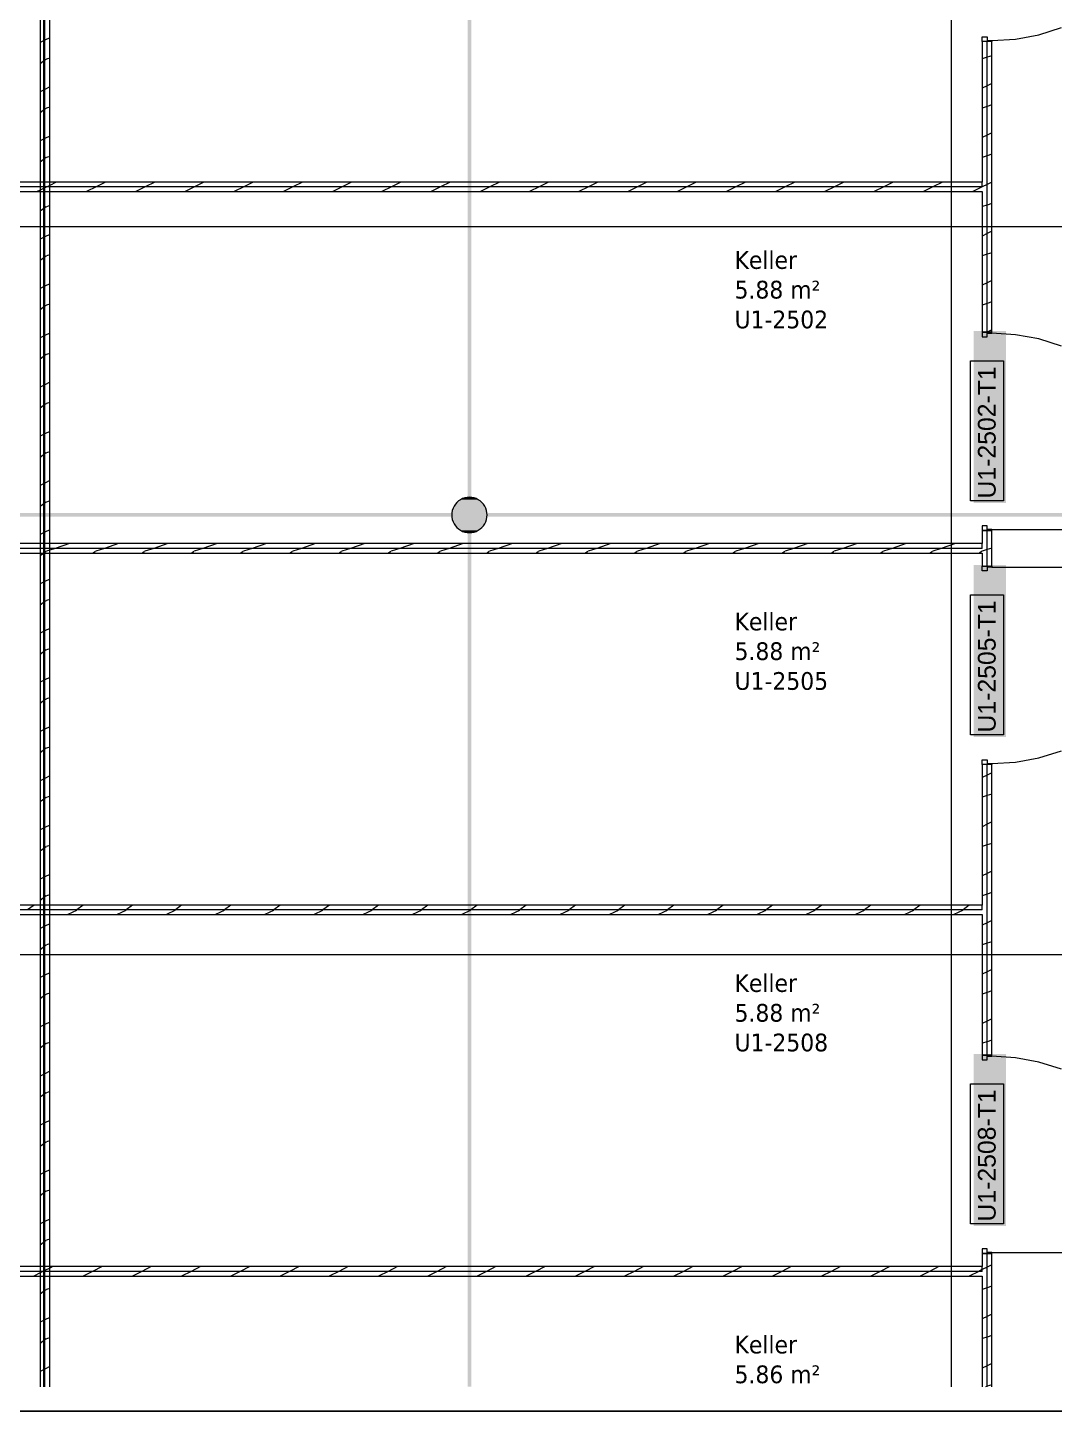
# Model space of a CAD drawing. Extents: x -1067 to 23308, y -6822 to 57810.
# Drawn here: x 19.3 to 106.2, y -174.5 to -57.4 of the extents above; entities that cross this region are included whole.
import ezdxf
from ezdxf.lldxf.tags import DXFTag

# ---------------------------------------------------------------- set-up
doc = ezdxf.new("R2010")
doc.units = 0
doc.layers.get('0').update_dxf_attribs({"lineweight": 13})
for name, color, linetype, lineweight in [('A-AREA-____-IDEN', 7, 'Continuous', 5), ('A-DOOR-____-IDEN', 7, 'Continuous', 5), ('A-DOOR-FRAM-MCUT', 7, 'Continuous', 9), ('A-DOOR-OPNG-OTLN', 7, 'Continuous', 9), ('A-WALL-____-MCUT', 7, 'Continuous', 35), ('A-WALL-____-PATT', 7, 'Continuous', 35), ('A-WALL-FNSH-MCUT', 7, 'Continuous', 35), ('S-GRID-____-OTLN', 7, 'Continuous', 5)]:
    doc.layers.add(name, color=color, linetype=linetype, lineweight=lineweight)
doc.layers.add('EL01_WAN_Leitung_Potentialausgleich', color=1, linetype='fein_strichliert', lineweight=13, true_color=0xff0000)
doc.styles.get("Standard").update_dxf_attribs({"font": 'arial.ttf'})
tags = doc.linetypes.add('_Rasterlinie_', pattern=[0.375, 0.2, -0.05, 0.075, -0.05]).pattern_tags.tags
tags[10:11] = [DXFTag(74, 4), DXFTag(75, 0), DXFTag(340, '0'), DXFTag(46, 1.0), DXFTag(50, 0.0), DXFTag(44, 0.0), DXFTag(45, 0.0)]
tags[8:9] = [DXFTag(74, 4), DXFTag(75, 0), DXFTag(340, '0'), DXFTag(46, 1.0), DXFTag(50, 0.0), DXFTag(44, 0.0), DXFTag(45, 0.0)]
tags[6:7] = [DXFTag(74, 4), DXFTag(75, 0), DXFTag(340, '0'), DXFTag(46, 1.0), DXFTag(50, 0.0), DXFTag(44, 0.0), DXFTag(45, 0.0)]
tags[4:5] = [DXFTag(74, 4), DXFTag(75, 0), DXFTag(340, '0'), DXFTag(46, 1.0), DXFTag(50, 0.0), DXFTag(44, 0.0), DXFTag(45, 0.0)]
tags = doc.linetypes.add('fein_strichliert', pattern=[4, 1, -2, 1]).pattern_tags.tags
tags[8:9] = [DXFTag(74, 4), DXFTag(75, 0), DXFTag(340, '0'), DXFTag(46, 0.0), DXFTag(50, 0.0), DXFTag(44, 0.0), DXFTag(45, 0.0)]
tags[6:7] = [DXFTag(74, 4), DXFTag(75, 0), DXFTag(340, '0'), DXFTag(46, 0.0), DXFTag(50, 0.0), DXFTag(44, 0.0), DXFTag(45, 0.0)]
tags[4:5] = [DXFTag(74, 4), DXFTag(75, 0), DXFTag(340, '0'), DXFTag(46, 0.0), DXFTag(50, 0.0), DXFTag(44, 0.0), DXFTag(45, 0.0)]

# ---------------------------------------------------------------- blocks, each defined once
blk = doc.blocks.new('Referenz-A0UJ2E68XE', base_point=(-1062.18, -175.86))
at = {"layer": 'A-DOOR-____-IDEN', "color": 0, "linetype": 'Continuous', "ltscale": 0.13}
for p, q in [((99.11, -97.43), (99.11, -85.59)), ((99.11, -85.59), (101.89, -85.59)), ((101.89, -85.59), (101.89, -97.43)), ((101.89, -97.43), (99.11, -97.43)), ((99.11, -117.23), (99.11, -105.39)), ((99.11, -105.39), (101.89, -105.39)), ((101.89, -105.39), (101.89, -117.23)), ((101.89, -117.23), (99.11, -117.23)), ((99.11, -158.61), (99.11, -146.77)), ((99.11, -146.77), (101.89, -146.77)), ((101.89, -146.77), (101.89, -158.61)), ((101.89, -158.61), (99.11, -158.61))]:
    blk.add_line(p, q, dxfattribs=at)
at = {"layer": 'A-DOOR-____-IDEN', "color": 7, "linetype": 'Continuous', "ltscale": 0.13, "true_color": 0xffffff}
for points in [[(99.36, -97.6), (102.11, -97.6), (99.36, -83.06)], [(102.11, -97.6), (99.36, -83.06), (102.11, -83.06)], [(99.36, -117.4), (102.11, -117.4), (99.36, -102.86)], [(102.11, -117.4), (99.36, -102.86), (102.11, -102.86)], [(99.36, -158.78), (102.11, -158.78), (99.36, -144.24)], [(102.11, -158.78), (99.36, -144.24), (102.11, -144.24)]]:
    blk.add_solid(points, dxfattribs=at)
at = {"layer": 'A-DOOR-FRAM-MCUT', "color": 0, "linetype": 'Continuous', "ltscale": 0.13}
for p, q in [((100.1, -58.17), (100.5, -58.17)), ((100.1, -58.57), (100.1, -58.17)), ((100.5, -58.17), (100.5, -58.47)), ((100.5, -58.47), (100.9, -58.47)), ((100.9, -58.47), (100.9, -58.57)), ((100.9, -58.57), (100.1, -58.57)), ((100.9, -83.15), (100.1, -83.15)), ((100.1, -83.15), (100.1, -83.55)), ((100.1, -83.55), (100.5, -83.55)), ((100.5, -83.55), (100.5, -83.25)), ((100.5, -83.25), (100.9, -83.25)), ((100.9, -83.25), (100.9, -83.15)), ((100.5, -99.55), (100.1, -99.55)), ((100.1, -99.55), (100.1, -99.95)), ((100.1, -99.95), (100.9, -99.95)), ((100.5, -99.85), (100.5, -99.55)), ((100.9, -99.85), (100.5, -99.85)), ((100.9, -99.95), (100.9, -99.85)), ((100.1, -102.95), (100.9, -102.95)), ((100.1, -103.35), (100.1, -102.95)), ((100.9, -102.95), (100.9, -103.05)), ((100.5, -103.35), (100.1, -103.35)), ((100.5, -103.05), (100.5, -103.35)), ((100.9, -103.05), (100.5, -103.05)), ((100.1, -119.35), (100.5, -119.35)), ((100.1, -119.75), (100.1, -119.35)), ((100.5, -119.35), (100.5, -119.65)), ((100.9, -119.75), (100.1, -119.75)), ((100.5, -119.65), (100.9, -119.65)), ((100.9, -119.65), (100.9, -119.75)), ((100.9, -144.33), (100.1, -144.33)), ((100.1, -144.33), (100.1, -144.73)), ((100.1, -144.73), (100.5, -144.73)), ((100.5, -144.73), (100.5, -144.43)), ((100.5, -144.43), (100.9, -144.43)), ((100.9, -144.43), (100.9, -144.33)), ((100.5, -160.73), (100.1, -160.73)), ((100.1, -160.73), (100.1, -161.13)), ((100.1, -161.13), (100.9, -161.13)), ((100.5, -161.03), (100.5, -160.73)), ((100.9, -161.03), (100.5, -161.03)), ((100.9, -161.13), (100.9, -161.03))]:
    blk.add_line(p, q, dxfattribs=at)
at = {"layer": 'A-DOOR-OPNG-OTLN', "color": 0, "linetype": 'Continuous', "ltscale": 0.13}
for p, q in [((100.9, -58.47), (102.9, -58.35)), ((102.9, -58.35), (104.88, -57.99)), ((104.88, -57.99), (106.79, -57.39)), ((102.9, -83.37), (100.9, -83.25)), ((104.88, -83.73), (102.9, -83.37)), ((106.79, -84.33), (104.88, -83.73)), ((100.9, -99.85), (117.5, -99.85)), ((100.9, -103.05), (117.5, -103.05)), ((102.9, -119.53), (104.88, -119.17)), ((104.88, -119.17), (106.79, -118.57)), ((100.9, -119.65), (102.9, -119.53)), ((102.9, -144.55), (100.9, -144.43)), ((104.88, -144.92), (102.9, -144.55)), ((106.79, -145.51), (104.88, -144.92)), ((100.9, -161.03), (117.5, -161.03))]:
    blk.add_line(p, q, dxfattribs=at)
at = {"layer": 'A-WALL-____-MCUT', "color": 0, "linetype": 'Continuous', "lineweight": 9, "ltscale": 0.13}
for p, q in [((20.8, -172.39), (20.8, -14.62)), ((100.5, -83.15), (100.5, -58.57)), ((100.1, -70.86), (-49.4, -70.86)), ((100.1, -70.86), (100.1, -70.46)), ((100.5, -102.95), (100.5, -99.95)), ((100.1, -101.45), (-54.3, -101.45)), ((100.1, -101.45), (100.1, -101.05)), ((100.5, -144.33), (100.5, -119.75)), ((100.1, -132.04), (-49.4, -132.04)), ((100.1, -132.04), (100.1, -131.64)), ((100.5, -172.39), (100.5, -161.13)), ((100.1, -162.63), (-54.7, -162.63)), ((100.1, -162.63), (100.1, -162.23))]:
    blk.add_line(p, q, dxfattribs=at)
at = {"layer": 'A-WALL-____-PATT', "color": 0, "linetype": 'Continuous', "lineweight": 9, "ltscale": 0.13}
for p, q in [((20.8, -58.44), (20.4, -58.64)), ((21.2, -58.24), (20.8, -58.44)), ((20.8, -60.14), (20.4, -60.44)), ((20.9, -60.07), (20.8, -60.14)), ((21.2, -59.96), (20.93, -60.05)), ((100.5, -59.9), (100.1, -60.04)), ((100.9, -59.77), (100.5, -59.9)), ((20.8, -62.61), (20.4, -62.81)), ((21.2, -62.41), (20.8, -62.61)), ((100.5, -62.32), (100.1, -62.52)), ((100.9, -62.12), (100.5, -62.32)), ((20.8, -64.3), (20.4, -64.6)), ((20.9, -64.23), (20.8, -64.3)), ((21.2, -64.12), (20.93, -64.21)), ((100.5, -64.07), (100.1, -64.2)), ((100.9, -63.93), (100.5, -64.07)), ((21.2, -66.57), (20.8, -66.77)), ((100.5, -66.49), (100.1, -66.69)), ((100.9, -66.29), (100.5, -66.49)), ((20.8, -66.77), (20.4, -66.97)), ((20.8, -68.47), (20.4, -68.77)), ((20.9, -68.39), (20.8, -68.47)), ((21.2, -68.29), (20.93, -68.38)), ((100.5, -68.23), (100.1, -68.37)), ((100.9, -68.1), (100.5, -68.23)), ((20.4, -71.14), (20.15, -71.26)), ((20.8, -70.94), (20.4, -71.14)), ((21.2, -70.74), (20.8, -70.94)), ((21.75, -70.46), (21.2, -70.74)), ((25.12, -70.86), (24.32, -71.26)), ((25.92, -70.46), (25.12, -70.86)), ((29.28, -70.86), (28.48, -71.26)), ((30.08, -70.46), (29.28, -70.86)), ((33.45, -70.86), (32.65, -71.26)), ((34.25, -70.46), (33.45, -70.86)), ((37.61, -70.86), (36.81, -71.26)), ((38.41, -70.46), (37.61, -70.86)), ((41.78, -70.86), (40.98, -71.26)), ((42.58, -70.46), (41.78, -70.86)), ((45.94, -70.86), (45.14, -71.26)), ((46.74, -70.46), (45.94, -70.86)), ((50.11, -70.86), (49.31, -71.26)), ((50.91, -70.46), (50.11, -70.86)), ((54.27, -70.86), (53.47, -71.26)), ((55.07, -70.46), (54.27, -70.86)), ((58.44, -70.86), (57.64, -71.26)), ((59.24, -70.46), (58.44, -70.86)), ((62.6, -70.86), (61.8, -71.26)), ((63.4, -70.46), (62.6, -70.86)), ((66.77, -70.86), (65.97, -71.26)), ((67.57, -70.46), (66.77, -70.86)), ((70.93, -70.86), (70.13, -71.26)), ((71.73, -70.46), (70.93, -70.86)), ((75.1, -70.86), (74.3, -71.26)), ((75.9, -70.46), (75.1, -70.86)), ((79.26, -70.86), (78.46, -71.26)), ((80.06, -70.46), (79.26, -70.86)), ((83.43, -70.86), (82.63, -71.26)), ((84.23, -70.46), (83.43, -70.86)), ((87.59, -70.86), (86.79, -71.26)), ((88.39, -70.46), (87.59, -70.86)), ((91.76, -70.86), (90.96, -71.26)), ((92.56, -70.46), (91.76, -70.86)), ((95.92, -70.86), (95.12, -71.26)), ((96.72, -70.46), (95.92, -70.86)), ((100.09, -70.86), (99.29, -71.26)), ((100.1, -70.85), (100.09, -70.86)), ((100.5, -70.65), (100.1, -70.85)), ((100.9, -70.45), (100.5, -70.65)), ((20.9, -72.56), (20.8, -72.63)), ((21.2, -72.45), (20.93, -72.54)), ((100.5, -72.4), (100.1, -72.53)), ((100.9, -72.26), (100.5, -72.4)), ((20.8, -72.63), (20.4, -72.93)), ((21.2, -74.9), (20.8, -75.1)), ((100.5, -74.82), (100.1, -75.02)), ((100.9, -74.62), (100.5, -74.82)), ((20.8, -75.1), (20.4, -75.3)), ((20.8, -76.8), (20.4, -77.1)), ((20.9, -76.72), (20.8, -76.8)), ((21.2, -76.62), (20.93, -76.71)), ((100.5, -76.56), (100.1, -76.7)), ((100.9, -76.43), (100.5, -76.56)), ((20.8, -79.27), (20.4, -79.47)), ((21.2, -79.07), (20.8, -79.27)), ((100.5, -78.98), (100.1, -79.18)), ((100.9, -78.78), (100.5, -78.98)), ((21.2, -80.78), (20.93, -80.87)), ((100.5, -80.73), (100.1, -80.86)), ((100.9, -80.59), (100.5, -80.73)), ((20.8, -80.96), (20.4, -81.26)), ((20.9, -80.89), (20.8, -80.96)), ((100.9, -82.95), (100.5, -83.15)), ((20.8, -83.43), (20.4, -83.63)), ((21.2, -83.23), (20.8, -83.43)), ((100.5, -83.15), (100.49, -83.15)), ((20.8, -85.13), (20.4, -85.43)), ((20.9, -85.05), (20.8, -85.13)), ((21.2, -84.95), (20.93, -85.04)), ((20.8, -87.6), (20.4, -87.8)), ((21.2, -87.4), (20.8, -87.6)), ((20.8, -89.29), (20.4, -89.59)), ((20.9, -89.22), (20.8, -89.29)), ((21.2, -89.11), (20.93, -89.2)), ((20.8, -91.76), (20.4, -91.96)), ((21.2, -91.56), (20.8, -91.76)), ((20.8, -93.46), (20.4, -93.76)), ((20.9, -93.38), (20.8, -93.46)), ((21.2, -93.28), (20.93, -93.37)), ((20.8, -95.92), (20.4, -96.12)), ((21.2, -95.72), (20.8, -95.92)), ((20.8, -97.62), (20.4, -97.92)), ((20.9, -97.55), (20.8, -97.62)), ((21.2, -97.44), (20.93, -97.53)), ((20.8, -100.09), (20.4, -100.29)), ((21.2, -99.89), (20.8, -100.09)), ((100.21, -99.95), (100.1, -100.01)), ((20.8, -101.79), (20.4, -102.09)), ((20.9, -101.71), (20.8, -101.79)), ((21.2, -101.61), (20.93, -101.7)), ((21.67, -101.45), (21.2, -101.61)), ((22.87, -101.05), (21.67, -101.45)), ((25.07, -101.71), (24.88, -101.85)), ((25.83, -101.45), (25.1, -101.7)), ((27.03, -101.05), (25.83, -101.45)), ((29.23, -101.71), (29.05, -101.85)), ((30, -101.45), (29.26, -101.7)), ((31.2, -101.05), (30, -101.45)), ((33.4, -101.71), (33.21, -101.85)), ((34.16, -101.45), (33.43, -101.7)), ((35.36, -101.05), (34.16, -101.45)), ((37.56, -101.71), (37.38, -101.85)), ((38.33, -101.45), (37.59, -101.7)), ((39.53, -101.05), (38.33, -101.45)), ((41.73, -101.71), (41.54, -101.85)), ((42.49, -101.45), (41.76, -101.7)), ((43.69, -101.05), (42.49, -101.45)), ((45.89, -101.71), (45.71, -101.85)), ((46.66, -101.45), (45.92, -101.7)), ((47.86, -101.05), (46.66, -101.45)), ((50.06, -101.71), (49.87, -101.85)), ((50.82, -101.45), (50.09, -101.7)), ((52.02, -101.05), (50.82, -101.45)), ((54.22, -101.71), (54.04, -101.85)), ((54.99, -101.45), (54.25, -101.7)), ((56.19, -101.05), (54.99, -101.45)), ((58.39, -101.71), (58.2, -101.85)), ((59.15, -101.45), (58.42, -101.7)), ((60.35, -101.05), (59.15, -101.45)), ((62.55, -101.71), (62.37, -101.85)), ((63.32, -101.45), (62.58, -101.7)), ((64.52, -101.05), (63.32, -101.45)), ((66.72, -101.71), (66.53, -101.85)), ((67.48, -101.45), (66.75, -101.7)), ((68.68, -101.05), (67.48, -101.45)), ((70.89, -101.71), (70.7, -101.85)), ((71.65, -101.45), (70.92, -101.7)), ((72.85, -101.05), (71.65, -101.45)), ((75.05, -101.71), (74.86, -101.85)), ((75.81, -101.45), (75.08, -101.7)), ((77.01, -101.05), (75.81, -101.45)), ((79.22, -101.71), (79.03, -101.85)), ((79.98, -101.45), (79.25, -101.69)), ((81.18, -101.05), (79.98, -101.45)), ((83.38, -101.71), (83.19, -101.85)), ((84.14, -101.45), (83.41, -101.69)), ((85.34, -101.05), (84.14, -101.45)), ((87.55, -101.71), (87.36, -101.85)), ((88.3, -101.45), (87.58, -101.69)), ((89.5, -101.05), (88.3, -101.45)), ((91.71, -101.71), (91.52, -101.85)), ((92.47, -101.45), (91.74, -101.69)), ((93.67, -101.05), (92.47, -101.45)), ((95.88, -101.71), (95.69, -101.85)), ((96.63, -101.45), (95.91, -101.69)), ((97.83, -101.05), (96.63, -101.45)), ((100.04, -101.71), (99.85, -101.85)), ((100.1, -101.68), (100.07, -101.69)), ((100.5, -101.55), (100.1, -101.68)), ((100.9, -101.42), (100.5, -101.55)), ((21.2, -104.05), (20.8, -104.25)), ((20.8, -104.25), (20.4, -104.45)), ((20.8, -105.95), (20.4, -106.25)), ((20.9, -105.88), (20.8, -105.95)), ((21.2, -105.77), (20.93, -105.86)), ((20.8, -108.42), (20.4, -108.62)), ((21.2, -108.22), (20.8, -108.42)), ((20.9, -110.04), (20.8, -110.12)), ((21.2, -109.94), (20.93, -110.03)), ((20.8, -110.12), (20.4, -110.42)), ((21.2, -112.38), (20.8, -112.58)), ((20.8, -112.58), (20.4, -112.78)), ((20.8, -114.28), (20.4, -114.58)), ((20.9, -114.21), (20.8, -114.28)), ((21.2, -114.1), (20.93, -114.19)), ((20.8, -116.75), (20.4, -116.95)), ((21.2, -116.55), (20.8, -116.75)), ((20.8, -118.45), (20.4, -118.75)), ((20.9, -118.37), (20.8, -118.45)), ((21.2, -118.27), (20.93, -118.36)), ((100.9, -120.43), (100.5, -120.63)), ((20.8, -120.91), (20.4, -121.11)), ((21.2, -120.71), (20.8, -120.91)), ((100.5, -120.63), (100.1, -120.83)), ((20.8, -122.61), (20.4, -122.91)), ((20.9, -122.54), (20.8, -122.61)), ((21.2, -122.43), (20.93, -122.52)), ((100.5, -122.37), (100.1, -122.51)), ((100.9, -122.24), (100.5, -122.37)), ((20.8, -125.08), (20.4, -125.28)), ((21.2, -124.88), (20.8, -125.08)), ((100.5, -124.8), (100.1, -125)), ((100.9, -124.6), (100.5, -124.8)), ((100.9, -126.41), (100.5, -126.54)), ((20.8, -126.78), (20.4, -127.08)), ((20.9, -126.7), (20.8, -126.78)), ((21.2, -126.6), (20.94, -126.68)), ((100.5, -126.54), (100.1, -126.67)), ((100.9, -128.76), (100.5, -128.96)), ((20.8, -129.24), (20.4, -129.44)), ((21.2, -129.04), (20.8, -129.24)), ((100.5, -128.96), (100.1, -129.16)), ((20.8, -130.94), (20.4, -131.24)), ((20.91, -130.86), (20.8, -130.94)), ((21.2, -130.76), (20.94, -130.85)), ((100.5, -130.7), (100.1, -130.84)), ((100.9, -130.57), (100.5, -130.7)), ((19.87, -131.64), (19.33, -132.04)), ((23.46, -132.08), (22.74, -132.44)), ((23.5, -132.04), (23.4, -132.11)), ((24.03, -131.64), (23.5, -132.04)), ((27.63, -132.08), (26.9, -132.44)), ((27.66, -132.04), (27.57, -132.11)), ((28.2, -131.64), (27.66, -132.04)), ((31.79, -132.08), (31.07, -132.44)), ((31.83, -132.04), (31.74, -132.11)), ((32.36, -131.64), (31.83, -132.04)), ((35.96, -132.08), (35.23, -132.44)), ((35.99, -132.04), (35.9, -132.11)), ((36.53, -131.64), (35.99, -132.04)), ((40.12, -132.08), (39.4, -132.44)), ((40.16, -132.04), (40.07, -132.11)), ((40.69, -131.64), (40.16, -132.04)), ((44.29, -132.08), (43.56, -132.44)), ((44.32, -132.04), (44.23, -132.11)), ((44.86, -131.64), (44.32, -132.04)), ((48.45, -132.08), (47.73, -132.44)), ((48.49, -132.04), (48.4, -132.11)), ((49.02, -131.64), (48.49, -132.04)), ((52.62, -132.08), (51.89, -132.44)), ((52.65, -132.04), (52.56, -132.11)), ((53.19, -131.64), (52.65, -132.04)), ((56.78, -132.08), (56.06, -132.44)), ((56.82, -132.04), (56.73, -132.11)), ((57.35, -131.64), (56.82, -132.04)), ((60.95, -132.08), (60.22, -132.44)), ((60.98, -132.04), (60.89, -132.11)), ((61.52, -131.64), (60.98, -132.04)), ((65.11, -132.08), (64.39, -132.44)), ((65.15, -132.04), (65.06, -132.11)), ((65.68, -131.64), (65.15, -132.04)), ((69.28, -132.08), (68.55, -132.44)), ((69.31, -132.04), (69.22, -132.11)), ((69.85, -131.64), (69.31, -132.04)), ((73.44, -132.08), (72.71, -132.44)), ((73.48, -132.04), (73.39, -132.11)), ((74.01, -131.64), (73.48, -132.04)), ((77.61, -132.08), (76.88, -132.44)), ((77.64, -132.04), (77.55, -132.11)), ((78.18, -131.64), (77.64, -132.04)), ((81.77, -132.08), (81.04, -132.44)), ((81.81, -132.04), (81.72, -132.11)), ((82.34, -131.64), (81.81, -132.04)), ((85.94, -132.08), (85.21, -132.44)), ((85.97, -132.04), (85.88, -132.11)), ((86.51, -131.64), (85.97, -132.04)), ((90.1, -132.08), (89.37, -132.44)), ((90.14, -132.04), (90.05, -132.11)), ((90.67, -131.64), (90.14, -132.04)), ((94.27, -132.08), (93.54, -132.44)), ((94.3, -132.04), (94.21, -132.11)), ((94.84, -131.64), (94.3, -132.04)), ((98.43, -132.08), (97.7, -132.44)), ((98.47, -132.04), (98.38, -132.11)), ((99, -131.64), (98.47, -132.04)), ((20.8, -133.41), (20.4, -133.61)), ((21.2, -133.21), (20.8, -133.41)), ((100.5, -133.13), (100.1, -133.33)), ((100.9, -132.93), (100.5, -133.13)), ((20.8, -135.11), (20.4, -135.41)), ((20.91, -135.03), (20.8, -135.11)), ((21.2, -134.92), (20.94, -135.01)), ((100.5, -134.87), (100.1, -135)), ((100.9, -134.73), (100.5, -134.87)), ((20.8, -137.57), (20.4, -137.77)), ((21.2, -137.37), (20.8, -137.57)), ((100.5, -137.29), (100.1, -137.49)), ((100.9, -137.09), (100.5, -137.29)), ((20.8, -139.27), (20.4, -139.57)), ((20.91, -139.19), (20.8, -139.27)), ((21.2, -139.09), (20.94, -139.18)), ((100.5, -139.03), (100.1, -139.17)), ((100.9, -138.9), (100.5, -139.03)), ((21.2, -141.54), (20.8, -141.74)), ((100.5, -141.46), (100.1, -141.66)), ((100.9, -141.26), (100.5, -141.46)), ((20.8, -141.74), (20.4, -141.94)), ((20.8, -143.44), (20.4, -143.74)), ((20.91, -143.36), (20.8, -143.44)), ((21.2, -143.25), (20.94, -143.34)), ((100.5, -143.2), (100.1, -143.33)), ((100.9, -143.06), (100.5, -143.2)), ((20.8, -145.9), (20.4, -146.1)), ((21.2, -145.7), (20.8, -145.9)), ((21.2, -147.42), (20.94, -147.51)), ((20.8, -147.6), (20.4, -147.9)), ((20.91, -147.52), (20.8, -147.6)), ((20.8, -150.07), (20.4, -150.27)), ((21.2, -149.87), (20.8, -150.07)), ((20.8, -151.77), (20.4, -152.07)), ((20.91, -151.69), (20.8, -151.77)), ((21.2, -151.58), (20.94, -151.67)), ((20.8, -154.23), (20.4, -154.43)), ((21.2, -154.03), (20.8, -154.23)), ((20.8, -155.93), (20.4, -156.23)), ((20.91, -155.85), (20.8, -155.93)), ((21.2, -155.75), (20.94, -155.84)), ((20.8, -158.4), (20.4, -158.6)), ((21.2, -158.2), (20.8, -158.4)), ((20.8, -160.1), (20.4, -160.4)), ((20.91, -160.02), (20.8, -160.1)), ((21.2, -159.91), (20.94, -160)), ((20.8, -162.56), (20.4, -162.76)), ((21.2, -162.36), (20.8, -162.56)), ((21.46, -162.23), (21.2, -162.36)), ((24.83, -162.63), (24.03, -163.03)), ((25.63, -162.23), (24.83, -162.63)), ((28.99, -162.63), (28.19, -163.03)), ((29.79, -162.23), (28.99, -162.63)), ((33.16, -162.63), (32.36, -163.03)), ((33.96, -162.23), (33.16, -162.63)), ((37.32, -162.63), (36.52, -163.03)), ((38.12, -162.23), (37.32, -162.63)), ((41.49, -162.63), (40.69, -163.03)), ((42.29, -162.23), (41.49, -162.63)), ((45.65, -162.63), (44.85, -163.03)), ((46.45, -162.23), (45.65, -162.63)), ((49.82, -162.63), (49.02, -163.03)), ((50.62, -162.23), (49.82, -162.63)), ((53.98, -162.63), (53.18, -163.03)), ((54.78, -162.23), (53.98, -162.63)), ((58.15, -162.63), (57.35, -163.03)), ((58.95, -162.23), (58.15, -162.63)), ((62.31, -162.63), (61.51, -163.03)), ((63.11, -162.23), (62.31, -162.63)), ((66.48, -162.63), (65.68, -163.03)), ((67.28, -162.23), (66.48, -162.63)), ((70.64, -162.63), (69.84, -163.03)), ((71.44, -162.23), (70.64, -162.63)), ((74.81, -162.63), (74.01, -163.03)), ((75.61, -162.23), (74.81, -162.63)), ((78.97, -162.63), (78.17, -163.03)), ((79.77, -162.23), (78.97, -162.63)), ((83.14, -162.63), (82.34, -163.03)), ((83.94, -162.23), (83.14, -162.63)), ((87.3, -162.63), (86.5, -163.03)), ((88.1, -162.23), (87.3, -162.63)), ((91.47, -162.63), (90.67, -163.03)), ((92.27, -162.23), (91.47, -162.63)), ((95.63, -162.63), (94.83, -163.03)), ((96.43, -162.23), (95.63, -162.63)), ((99.8, -162.63), (99, -163.03)), ((100.1, -162.48), (99.8, -162.63)), ((100.5, -162.28), (100.1, -162.48)), ((100.9, -162.08), (100.5, -162.28)), ((20.4, -162.76), (19.86, -163.03)), ((100.9, -163.89), (100.5, -164.02)), ((20.8, -164.26), (20.4, -164.56)), ((20.91, -164.18), (20.8, -164.26)), ((21.2, -164.08), (20.94, -164.17)), ((100.5, -164.02), (100.1, -164.15)), ((100.9, -166.24), (100.5, -166.44)), ((20.8, -166.73), (20.4, -166.93)), ((21.2, -166.53), (20.8, -166.73)), ((100.5, -166.44), (100.1, -166.64)), ((20.8, -168.43), (20.4, -168.73)), ((20.91, -168.35), (20.8, -168.43)), ((21.2, -168.24), (20.94, -168.33)), ((100.5, -168.19), (100.1, -168.32)), ((100.9, -168.05), (100.5, -168.19)), ((20.8, -170.89), (20.4, -171.09)), ((21.2, -170.69), (20.8, -170.89)), ((100.5, -170.61), (100.1, -170.81)), ((100.9, -170.41), (100.5, -170.61)), ((100.5, -172.35), (100.38, -172.39)), ((100.9, -172.22), (100.5, -172.35))]:
    blk.add_line(p, q, dxfattribs=at)
at = {"layer": 'A-WALL-FNSH-MCUT', "color": 0, "linetype": 'Continuous', "lineweight": 9, "ltscale": 0.13}
for p, q in [((20.4, -14.62), (20.4, -172.39)), ((21.2, -172.39), (21.2, -14.62)), ((100.1, -58.57), (100.1, -70.46)), ((100.9, -58.57), (100.1, -58.57)), ((100.9, -83.15), (100.9, -58.57)), ((100.1, -70.46), (-49.4, -70.46)), ((-49.4, -71.26), (100.1, -71.26)), ((100.1, -71.26), (100.1, -83.15)), ((100.1, -83.15), (100.9, -83.15)), ((100.1, -99.95), (100.1, -101.05)), ((100.9, -99.95), (100.1, -99.95)), ((100.9, -102.95), (100.9, -99.95)), ((100.1, -101.05), (-54.3, -101.05)), ((-54.3, -101.85), (100.1, -101.85)), ((100.1, -101.85), (100.1, -102.95)), ((100.1, -102.95), (100.9, -102.95)), ((100.1, -119.75), (100.1, -131.64)), ((100.9, -119.75), (100.1, -119.75)), ((100.9, -144.33), (100.9, -119.75)), ((100.1, -131.64), (-49.4, -131.64)), ((-49.4, -132.44), (100.1, -132.44)), ((100.1, -132.44), (100.1, -144.33)), ((100.1, -144.33), (100.9, -144.33)), ((100.1, -161.13), (100.1, -162.23)), ((100.9, -161.13), (100.1, -161.13)), ((100.9, -172.39), (100.9, -161.13)), ((100.1, -162.23), (-54.3, -162.23)), ((-44.3, -163.03), (100.1, -163.03)), ((100.1, -163.03), (100.1, -172.39))]:
    blk.add_line(p, q, dxfattribs=at)
at = {"layer": 'S-GRID-____-OTLN', "color": 0, "linetype": '_Rasterlinie_', "ltscale": 0.13}
for p, q in [((20.7, -172.39), (20.7, 546.38)), ((97.5, -172.39), (97.5, 546.38)), ((-115.53, -74.22), (198.84, -74.22)), ((-117.1, -135.82), (198.84, -135.82))]:
    blk.add_line(p, q, dxfattribs=at)
at = {"layer": 'A-AREA-____-IDEN', "color": 0, "linetype": 'Continuous', "ltscale": 0.13, "char_height": 1.5, "attachment_point": 1}
for s, insert in [('{\\W0.9;\\fVerdana;Keller}', (79.14, -76.3)), ('{\\W0.9;\\fVerdana;5.88 m²}', (79.14, -78.81)), ('{\\W0.9;\\fVerdana;U1-2502}', (79.14, -81.33)), ('{\\W0.9;\\fVerdana;Keller}', (79.14, -106.89)), ('{\\W0.9;\\fVerdana;5.88 m²}', (79.14, -109.4)), ('{\\W0.9;\\fVerdana;U1-2505}', (79.14, -111.92)), ('{\\W0.9;\\fVerdana;Keller}', (79.14, -137.48)), ('{\\W0.9;\\fVerdana;5.88 m²}', (79.14, -140)), ('{\\W0.9;\\fVerdana;U1-2508}', (79.14, -142.51)), ('{\\W0.9;\\fVerdana;Keller}', (79.14, -168.07)), ('{\\W0.9;\\fVerdana;5.86 m²}', (79.14, -170.59))]:
    blk.add_mtext(s, dxfattribs=dict(at, insert=insert))
at = {"layer": 'A-DOOR-____-IDEN', "color": 0, "linetype": 'Continuous', "ltscale": 0.13, "char_height": 1.5, "attachment_point": 1, "rotation": 90}
for s, insert in [('{\\fArial;U1-2502-T1}', (99.73, -97.23)), ('{\\fArial;U1-2505-T1}', (99.73, -117.03)), ('{\\fArial;U1-2508-T1}', (99.73, -158.41))]:
    blk.add_mtext(s, dxfattribs=dict(at, insert=insert))
blk = doc.blocks.new('Anschlusspunkt-A0UJ2E90XE', base_point=(55.21, -100.12))
at = {"color": 0, "linetype": 'ByBlock', "lineweight": -2, "ltscale": 0.13}
for p, q in [((56.32, -97.18), (56.13, -97.24)), ((56.51, -97.14), (56.32, -97.18)), ((56.71, -97.12), (56.51, -97.14)), ((56.9, -97.14), (56.71, -97.12)), ((57.1, -97.18), (56.9, -97.14)), ((57.28, -97.24), (57.1, -97.18)), ((55.26, -98.24), (55.22, -98.43)), ((55.32, -98.05), (55.26, -98.24)), ((55.41, -97.87), (55.32, -98.05)), ((55.52, -97.71), (55.41, -97.87)), ((55.65, -97.56), (55.52, -97.71)), ((55.79, -97.43), (55.65, -97.56)), ((55.96, -97.33), (55.79, -97.43)), ((56.13, -97.24), (55.96, -97.33)), ((57.46, -97.33), (57.28, -97.24)), ((57.62, -97.43), (57.46, -97.33)), ((57.77, -97.56), (57.62, -97.43)), ((57.9, -97.71), (57.77, -97.56)), ((58.01, -97.87), (57.9, -97.71)), ((58.09, -98.05), (58.01, -97.87)), ((58.16, -98.24), (58.09, -98.05)), ((58.19, -98.43), (58.16, -98.24)), ((55.22, -98.43), (55.21, -98.62)), ((55.21, -98.62), (55.22, -98.82)), ((55.22, -98.82), (55.26, -99.01)), ((55.26, -99.01), (55.32, -99.2)), ((55.32, -99.2), (55.41, -99.37)), ((55.41, -99.37), (55.52, -99.54)), ((57.9, -99.54), (58.01, -99.37)), ((58.01, -99.37), (58.09, -99.2)), ((58.09, -99.2), (58.16, -99.01)), ((58.16, -99.01), (58.19, -98.82)), ((58.21, -98.62), (58.19, -98.43)), ((58.19, -98.82), (58.21, -98.62)), ((55.52, -99.54), (55.65, -99.68)), ((55.65, -99.68), (55.79, -99.81)), ((55.79, -99.81), (55.96, -99.92)), ((55.96, -99.92), (56.13, -100.01)), ((56.13, -100.01), (56.32, -100.07)), ((56.32, -100.07), (56.51, -100.11)), ((56.51, -100.11), (56.71, -100.12)), ((56.71, -100.12), (56.9, -100.11)), ((56.9, -100.11), (57.1, -100.07)), ((57.1, -100.07), (57.28, -100.01)), ((57.28, -100.01), (57.46, -99.92)), ((57.46, -99.92), (57.62, -99.81)), ((57.62, -99.81), (57.77, -99.68)), ((57.77, -99.68), (57.9, -99.54))]:
    blk.add_line(p, q, dxfattribs=at)
for points in [[(57.1, -97.18), (56.3, -97.18), (57.08, -97.17)], [(56.3, -97.18), (57.08, -97.17), (56.37, -97.17)], [(57.08, -97.17), (56.37, -97.17), (56.68, -97.12)], [(58.21, -98.62), (55.21, -98.62), (58.16, -98.24)], [(55.21, -98.62), (58.16, -98.24), (55.26, -98.24)], [(58.16, -98.23), (55.26, -98.23), (58.01, -97.88)], [(55.26, -98.23), (58.01, -97.88), (55.4, -97.88)], [(58.16, -98.24), (55.26, -98.24), (58.16, -98.23)], [(55.26, -98.24), (58.16, -98.23), (55.26, -98.23)], [(58.01, -97.88), (55.4, -97.88), (58, -97.87)], [(55.4, -97.88), (58, -97.87), (55.42, -97.87)], [(58, -97.87), (55.42, -97.87), (57.77, -97.57)], [(55.42, -97.87), (57.77, -97.57), (55.64, -97.57)], [(57.77, -97.57), (55.64, -97.57), (57.76, -97.55)], [(55.64, -97.57), (57.76, -97.55), (55.66, -97.55)], [(57.76, -97.55), (55.66, -97.55), (57.47, -97.33)], [(55.66, -97.55), (57.47, -97.33), (55.94, -97.33)], [(57.47, -97.33), (55.94, -97.33), (57.44, -97.32)], [(55.94, -97.33), (57.44, -97.32), (55.98, -97.32)], [(57.44, -97.32), (55.98, -97.32), (57.1, -97.18)], [(55.98, -97.32), (57.1, -97.18), (56.3, -97.18)], [(55.26, -99.01), (58.21, -98.62), (55.21, -98.62)], [(58.16, -99.01), (55.26, -99.01), (58.21, -98.62)], [(58.16, -99.02), (55.26, -99.02), (58.16, -99.01)], [(55.26, -99.02), (58.16, -99.01), (55.26, -99.01)], [(55.4, -99.37), (58.16, -99.02), (55.26, -99.02)], [(58.01, -99.37), (55.4, -99.37), (58.16, -99.02)], [(55.42, -99.38), (58.01, -99.37), (55.4, -99.37)], [(58, -99.38), (55.42, -99.38), (58.01, -99.37)], [(55.64, -99.68), (58, -99.38), (55.42, -99.38)], [(57.77, -99.68), (55.64, -99.68), (58, -99.38)], [(55.66, -99.69), (57.77, -99.68), (55.64, -99.68)], [(57.76, -99.69), (55.66, -99.69), (57.77, -99.68)], [(55.94, -99.92), (57.76, -99.69), (55.66, -99.69)], [(57.47, -99.92), (55.94, -99.92), (57.76, -99.69)], [(55.98, -99.93), (57.47, -99.92), (55.94, -99.92)], [(57.44, -99.93), (55.98, -99.93), (57.47, -99.92)], [(56.3, -100.07), (57.44, -99.93), (55.98, -99.93)], [(57.1, -100.07), (56.3, -100.07), (57.44, -99.93)], [(56.37, -100.08), (57.1, -100.07), (56.3, -100.07)], [(57.08, -100.08), (56.37, -100.08), (57.1, -100.07)], [(56.68, -100.12), (57.08, -100.08), (56.37, -100.08)]]:
    blk.add_solid(points, dxfattribs=at)

msp = doc.modelspace()

# ---------------------------------------------------------------- linework, layer by layer
at = {"color": 0, "linetype": 'ByBlock', "lineweight": -2, "ltscale": 0.13}
msp.add_line((-1062.42, -174.47), (607.58, -174.47), dxfattribs=at)
at = {"layer": 'EL01_WAN_Leitung_Potentialausgleich', "linetype": 'ByBlock', "ltscale": 0.13}
for points in [[(56.56, -172.39), (56.86, -172.39), (56.56, 473.38)], [(56.86, -172.39), (56.56, 473.38), (56.86, 473.38)], [(198.84, -98.77), (-988.14, -98.77), (198.84, -98.47)], [(-988.14, -98.77), (198.84, -98.47), (-988.14, -98.47)], [(198.84, -98.47), (-988.14, -98.47), (-988.14, -98.47)], [(198.84, -98.77), (198.84, -98.77), (-988.14, -98.77)]]:
    msp.add_solid(points, dxfattribs=at)

# ---------------------------------------------------------------- block references
at = {"color": 9, "lineweight": 25, "ltscale": 0.25, "true_color": 0xc0c0c0}
msp.add_blockref('Referenz-A0UJ2E68XE', (-1062.18, -175.86), dxfattribs=at)
at = {"layer": 'EL01_WAN_Leitung_Potentialausgleich', "linetype": 'ByBlock', "ltscale": 0.13}
msp.add_blockref('Anschlusspunkt-A0UJ2E90XE', (55.21, -100.12), dxfattribs=at)

doc.saveas('drawing.dxf')
